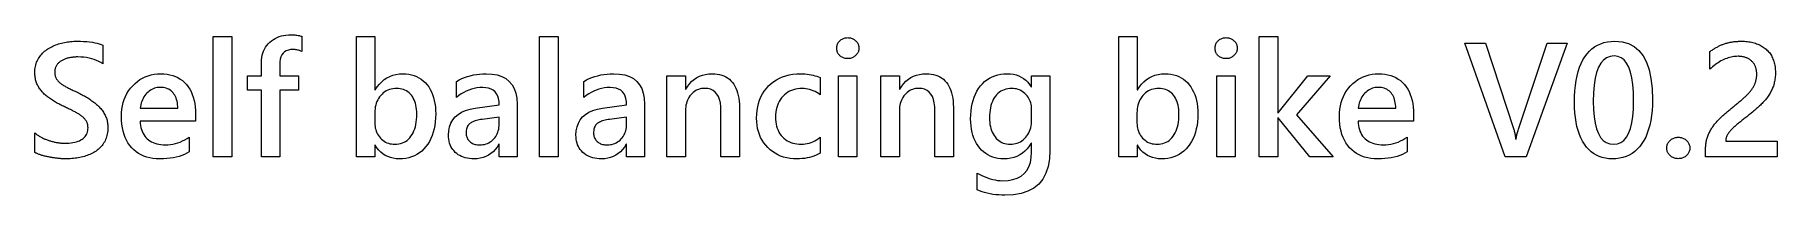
# Model space of a CAD drawing. Extents: x 100.3 to 153.8, y 123.4 to 128.4.
import ezdxf

# ---------------------------------------------------------------- set-up
doc = ezdxf.new("R2010")
doc.units = 0

msp = doc.modelspace()

# ---------------------------------------------------------------- linework, layer by layer
at = {"color": 7, "lineweight": 13}
for points in [[(100.27092, 124.745117), (100.27092, 125.343094), (100.287331, 125.328598), (100.304359, 125.314392), (100.321991, 125.300476), (100.34024, 125.286858), (100.359093, 125.273537), (100.378555, 125.260498), (100.398628, 125.247757), (100.419319, 125.235313), (100.440613, 125.22316), (100.462517, 125.211296), (100.484863, 125.19976), (100.507477, 125.188599), (100.530357, 125.177795), (100.553505, 125.167358), (100.576927, 125.157295), (100.600616, 125.147591), (100.624573, 125.13826), (100.648796, 125.129288), (100.673286, 125.120682), (100.698044, 125.112442), (100.722946, 125.104576), (100.747841, 125.097069), (100.772736, 125.089928), (100.79763, 125.08316), (100.822525, 125.076752), (100.84742, 125.070709), (100.872314, 125.065033), (100.897209, 125.059723), (100.922104, 125.054787), (100.946999, 125.050209), (100.971703, 125.046036), (100.99601, 125.042297), (101.019928, 125.039001), (101.043457, 125.036148), (101.066597, 125.03373), (101.089348, 125.031754), (101.111702, 125.03022), (101.133667, 125.029121), (101.155243, 125.028458), (101.17643, 125.028244), (101.247787, 125.029465), (101.315407, 125.033119), (101.379288, 125.039223), (101.439445, 125.047768), (101.495857, 125.058746), (101.548546, 125.072174), (101.597488, 125.088036), (101.642708, 125.106346), (101.684189, 125.12709), (101.721931, 125.150276), (101.75602, 125.175781), (101.786514, 125.203484), (101.813423, 125.233383), (101.836746, 125.26548), (101.856476, 125.299774), (101.87262, 125.336258), (101.885178, 125.374947), (101.89415, 125.415825), (101.899529, 125.458908), (101.901321, 125.504181), (101.900726, 125.528748), (101.898933, 125.552658), (101.895943, 125.575905), (101.891754, 125.598495), (101.886375, 125.620422), (101.879799, 125.641693), (101.872025, 125.662308), (101.863052, 125.682259), (101.85289, 125.701553), (101.84153, 125.720184), (101.829094, 125.738335), (101.815704, 125.756165), (101.801369, 125.773674), (101.786072, 125.790871), (101.769829, 125.807747), (101.75264, 125.82431), (101.734489, 125.840553), (101.715393, 125.856476), (101.695343, 125.872086), (101.674339, 125.887375), (101.652481, 125.902451), (101.629868, 125.917397), (101.606499, 125.93222), (101.582375, 125.94693), (101.557487, 125.96151), (101.531845, 125.975975), (101.505455, 125.990311), (101.478302, 126.004532), (101.450386, 126.018623), (101.421722, 126.0326), (101.392471, 126.04657), (101.362801, 126.060669), (101.332718, 126.074883), (101.302223, 126.089226), (101.271317, 126.103683), (101.239983, 126.118271), (101.208244, 126.132973), (101.176086, 126.147804), (101.143517, 126.16275), (101.110527, 126.177826), (101.075142, 126.196884), (101.040237, 126.215996), (101.005821, 126.235153), (100.971893, 126.254364), (100.938461, 126.273621), (100.90551, 126.292931), (100.873047, 126.312279), (100.841072, 126.331688), (100.809586, 126.351135), (100.778595, 126.370636), (100.748238, 126.390373), (100.718697, 126.410522), (100.689957, 126.431084), (100.662025, 126.452065), (100.634895, 126.473457), (100.608574, 126.495262), (100.583054, 126.517487), (100.558342, 126.540123), (100.534431, 126.563179), (100.51133, 126.586647), (100.48912, 126.610626), (100.467888, 126.635216), (100.447632, 126.660416), (100.428345, 126.686226), (100.410042, 126.712646), (100.392715, 126.739677), (100.376358, 126.767319), (100.360985, 126.79557), (100.346581, 126.824432), (100.33316, 126.853905), (100.320869, 126.884193), (100.309875, 126.915504), (100.300171, 126.947845), (100.291763, 126.981209), (100.284653, 127.015602), (100.278831, 127.051018), (100.2743, 127.087456), (100.271065, 127.124924), (100.269127, 127.163414), (100.268478, 127.202927), (100.269592, 127.251579), (100.272919, 127.298943), (100.278473, 127.345016), (100.286247, 127.389786), (100.296242, 127.433273), (100.308456, 127.475456), (100.322899, 127.51635), (100.339554, 127.555954), (100.358429, 127.594261), (100.379532, 127.631271), (100.402451, 127.667007), (100.426788, 127.701469), (100.452538, 127.734665), (100.479698, 127.766586), (100.508278, 127.797241), (100.538277, 127.82663), (100.569687, 127.854744), (100.602516, 127.881592), (100.636765, 127.907173), (100.672417, 127.93148), (100.70929, 127.954552), (100.747154, 127.976395), (100.786026, 127.997017), (100.82589, 128.016418), (100.86676, 128.034607), (100.90863, 128.051559), (100.951508, 128.067307), (100.995377, 128.081833), (101.040253, 128.095139), (101.086121, 128.107208), (101.132591, 128.118118), (101.17926, 128.127869), (101.22612, 128.136475), (101.273178, 128.143921), (101.320435, 128.150238), (101.367882, 128.155396), (101.41552, 128.159409), (101.463364, 128.162277), (101.511398, 128.164001), (101.559624, 128.164566), (101.666481, 128.16333), (101.76738, 128.159592), (101.86232, 128.153366), (101.951309, 128.144653), (102.034348, 128.133453), (102.11142, 128.119766), (102.182549, 128.103577), (102.247711, 128.0849), (102.306923, 128.063751), (102.360184, 128.0401), (102.360184, 127.466522), (102.29892, 127.507332), (102.234238, 127.543846), (102.166145, 127.576065), (102.094627, 127.603989), (102.019699, 127.627609), (101.941353, 127.646942), (101.859589, 127.66198), (101.774406, 127.672714), (101.685806, 127.679161), (101.593796, 127.681313), (101.567932, 127.681061), (101.542099, 127.680336), (101.516289, 127.679115), (101.490501, 127.677406), (101.464737, 127.675209), (101.439003, 127.672523), (101.413292, 127.66935), (101.387604, 127.665688), (101.361938, 127.661537), (101.336296, 127.656898), (101.310936, 127.651703), (101.286118, 127.645866), (101.261833, 127.639404), (101.238083, 127.632301), (101.214874, 127.624565), (101.1922, 127.616188), (101.170059, 127.607185), (101.14846, 127.597542), (101.127396, 127.587265), (101.106873, 127.576355), (101.08699, 127.564812), (101.067863, 127.552635), (101.0495, 127.539818), (101.031891, 127.526375), (101.015038, 127.512291), (100.99894, 127.497574), (100.983597, 127.482216), (100.969017, 127.466232), (100.955193, 127.449608), (100.942123, 127.432358), (100.930061, 127.414413), (100.919273, 127.395744), (100.90976, 127.376343), (100.901505, 127.356201), (100.894524, 127.335335), (100.888817, 127.313736), (100.884369, 127.291405), (100.881203, 127.268341), (100.879295, 127.244545), (100.878662, 127.220009), (100.87915, 127.196899), (100.880615, 127.174423), (100.883057, 127.152573), (100.886475, 127.131363), (100.890862, 127.110786), (100.896233, 127.090851), (100.90258, 127.071541), (100.909904, 127.052872), (100.918198, 127.034836), (100.927475, 127.017433), (100.937691, 127.000496), (100.948807, 126.983849), (100.960831, 126.967491), (100.973755, 126.951431), (100.987579, 126.935669), (101.002312, 126.920197), (101.017944, 126.905014), (101.034477, 126.890121), (101.051918, 126.875526), (101.070259, 126.861229), (101.08947, 126.847107), (101.109505, 126.833061), (101.130371, 126.819084), (101.152069, 126.805183), (101.174599, 126.791359), (101.19796, 126.777603), (101.222145, 126.763924), (101.247162, 126.75032), (101.27301, 126.736786), (101.299683, 126.723328), (101.327202, 126.709793), (101.355576, 126.696037), (101.384804, 126.68206), (101.414886, 126.66787), (101.445824, 126.653458), (101.477615, 126.638824), (101.510262, 126.623978), (101.543762, 126.608902), (101.57811, 126.593613), (101.613319, 126.578102), (101.649719, 126.558968), (101.685715, 126.539635), (101.721283, 126.520111), (101.756447, 126.500389), (101.791183, 126.480469), (101.825516, 126.460358), (101.859428, 126.440056), (101.892929, 126.419548), (101.92601, 126.398857), (101.958679, 126.37796), (101.990753, 126.35675), (102.022041, 126.335106), (102.052551, 126.313011), (102.082283, 126.290489), (102.111229, 126.267517), (102.139397, 126.24411), (102.166779, 126.220268), (102.193382, 126.195984), (102.219208, 126.171257), (102.244247, 126.146095), (102.268387, 126.12043), (102.291496, 126.0942), (102.313591, 126.067413), (102.334648, 126.04007), (102.354691, 126.012161), (102.373703, 125.983688), (102.391693, 125.954651), (102.408653, 125.925064), (102.424591, 125.894905), (102.439507, 125.864189), (102.453186, 125.832764), (102.465424, 125.800484), (102.476227, 125.767357), (102.485588, 125.733368), (102.493507, 125.698524), (102.499985, 125.662827), (102.505028, 125.626282), (102.508629, 125.588875), (102.510788, 125.550613), (102.511505, 125.511505), (102.510429, 125.459129), (102.50721, 125.408409), (102.501839, 125.359352), (102.494324, 125.311951), (102.484657, 125.266212), (102.472847, 125.22213), (102.458885, 125.17971), (102.442772, 125.138954), (102.424522, 125.099854), (102.404114, 125.062408), (102.381889, 125.026482), (102.358177, 124.99192), (102.332977, 124.958725), (102.30629, 124.926903), (102.278114, 124.896439), (102.248444, 124.867348), (102.217285, 124.839622), (102.184647, 124.813263), (102.150513, 124.788269), (102.114891, 124.764641), (102.077972, 124.742332), (102.039955, 124.721298), (102.000847, 124.701523), (101.960632, 124.683022), (101.919327, 124.665794), (101.876915, 124.649834), (101.833412, 124.635139), (101.788811, 124.621712), (101.743103, 124.609558), (101.696304, 124.598671), (101.648682, 124.588936), (101.600533, 124.580223), (101.551834, 124.572533), (101.502609, 124.565872), (101.452843, 124.560234), (101.402542, 124.555618), (101.3517, 124.552032), (101.300323, 124.549469), (101.248405, 124.547928), (101.195953, 124.547417), (101.177979, 124.547554), (101.159195, 124.547958), (101.13961, 124.548622), (101.119217, 124.549568), (101.098022, 124.550774), (101.076019, 124.552254), (101.053207, 124.553993), (101.029594, 124.556007), (101.005173, 124.558289), (100.97995, 124.560844), (100.954262, 124.563652), (100.928452, 124.566696), (100.902519, 124.569992), (100.876465, 124.573532), (100.850288, 124.577316), (100.82399, 124.581345), (100.797569, 124.585617), (100.771027, 124.590134), (100.744362, 124.594887), (100.717575, 124.599892), (100.690872, 124.605125), (100.664459, 124.61058), (100.638344, 124.616257), (100.612526, 124.622154), (100.586998, 124.628265), (100.56176, 124.634598), (100.536812, 124.641151), (100.512161, 124.647926), (100.487801, 124.654922), (100.463737, 124.662132), (100.440285, 124.669548), (100.417755, 124.67717), (100.396156, 124.684975), (100.375481, 124.692986), (100.355736, 124.701187), (100.336914, 124.709579), (100.319031, 124.71817), (100.302063, 124.726959), (100.286026, 124.735939)], [(106.314156, 124.605995), (105.745468, 124.605995), (105.745468, 128.306137), (106.314156, 128.306137)], [(108.464432, 127.844841), (108.441177, 127.857361), (108.417282, 127.868561), (108.392754, 127.878448), (108.367584, 127.887016), (108.341789, 127.894264), (108.315353, 127.900192), (108.288284, 127.904808), (108.26059, 127.908104), (108.232246, 127.91008), (108.203278, 127.910736), (108.124908, 127.906075), (108.054787, 127.89209), (107.992912, 127.868782), (107.939285, 127.836151), (107.893913, 127.794189), (107.856789, 127.742912), (107.827919, 127.682312), (107.807297, 127.612381), (107.794922, 127.533134), (107.790794, 127.444557), (107.790794, 127.105301), (108.371689, 127.105301), (108.371689, 126.661087), (107.793236, 126.661087), (107.793236, 124.605995), (107.22699, 124.605995), (107.22699, 126.661087), (106.799858, 126.661087), (106.799858, 127.105301), (107.22699, 127.105301), (107.22699, 127.51046), (107.229576, 127.587868), (107.237335, 127.661926), (107.250275, 127.732651), (107.268379, 127.800026), (107.291664, 127.864059), (107.320122, 127.924744), (107.35376, 127.982094), (107.392563, 128.036087), (107.436546, 128.086746), (107.485703, 128.134064), (107.538742, 128.177429), (107.594368, 128.216217), (107.65258, 128.250443), (107.713379, 128.280121), (107.776764, 128.305222), (107.842735, 128.32576), (107.911293, 128.341736), (107.982437, 128.353149), (108.056175, 128.359985), (108.1325, 128.362274), (108.173599, 128.361801), (108.212944, 128.360413), (108.250534, 128.358093), (108.286362, 128.354858), (108.320435, 128.350677), (108.352745, 128.345581), (108.383308, 128.339554), (108.412109, 128.332596), (108.439148, 128.324707), (108.464432, 128.315903)], [(110.724548, 124.967224), (110.714783, 124.967224), (110.714783, 124.605995), (110.148537, 124.605995), (110.148537, 128.306137), (110.714783, 128.306137), (110.714783, 126.66597), (110.724548, 126.66597), (110.785324, 126.760567), (110.851463, 126.845215), (110.922974, 126.919899), (110.999863, 126.984627), (111.082115, 127.039398), (111.169739, 127.084213), (111.262726, 127.119064), (111.361084, 127.143959), (111.464821, 127.158897), (111.573921, 127.163872), (111.666557, 127.160522), (111.755066, 127.150452), (111.839455, 127.133675), (111.919724, 127.110176), (111.995857, 127.079979), (112.067871, 127.04306), (112.135757, 126.999428), (112.199524, 126.949089), (112.259163, 126.892036), (112.314682, 126.828278), (112.365456, 126.758873), (112.410889, 126.684906), (112.450981, 126.606377), (112.485725, 126.523285), (112.515121, 126.435623), (112.539177, 126.343399), (112.557884, 126.246613), (112.571251, 126.145264), (112.579269, 126.039345), (112.58194, 125.928871), (112.578934, 125.805916), (112.569931, 125.687965), (112.554916, 125.575027), (112.533905, 125.467087), (112.506889, 125.364143), (112.473862, 125.266212), (112.434837, 125.173279), (112.389801, 125.08535), (112.338768, 125.002434), (112.281731, 124.924507), (112.21949, 124.852859), (112.152863, 124.788757), (112.081833, 124.732193), (112.006416, 124.683174), (111.926605, 124.641693), (111.8424, 124.60775), (111.753799, 124.581352), (111.660812, 124.5625), (111.563423, 124.551186), (111.461647, 124.547417), (111.366409, 124.551613), (111.275955, 124.564209), (111.190285, 124.585197), (111.109398, 124.614586), (111.033295, 124.652367), (110.961983, 124.698547), (110.895447, 124.75312), (110.833694, 124.816093), (110.776726, 124.887459)], [(116.338211, 124.605995), (115.769524, 124.605995), (115.769524, 128.306137), (116.338211, 128.306137)], [(125.237099, 127.630051), (125.209679, 127.630959), (125.18306, 127.633667), (125.157249, 127.638184), (125.132248, 127.644501), (125.108047, 127.652634), (125.084656, 127.662567), (125.062065, 127.674301), (125.040283, 127.687851), (125.019302, 127.703201), (124.99913, 127.72036), (124.980347, 127.738907), (124.963547, 127.758438), (124.948715, 127.778938), (124.935867, 127.800415), (124.924988, 127.822868), (124.916092, 127.846306), (124.909172, 127.870712), (124.904236, 127.896095), (124.901268, 127.922455), (124.900276, 127.949791), (124.901268, 127.97715), (124.904236, 128.003586), (124.909172, 128.029083), (124.916092, 128.053665), (124.924988, 128.077316), (124.935867, 128.100037), (124.948715, 128.121841), (124.963547, 128.1427), (124.980347, 128.162643), (124.99913, 128.181656), (125.019302, 128.19928), (125.040283, 128.215042), (125.062065, 128.228958), (125.084656, 128.241013), (125.108047, 128.251221), (125.132248, 128.259567), (125.157249, 128.266052), (125.18306, 128.270691), (125.209679, 128.273483), (125.237099, 128.274399), (125.265457, 128.273483), (125.292938, 128.270691), (125.31955, 128.266052), (125.345276, 128.259567), (125.370117, 128.251221), (125.394089, 128.241013), (125.417175, 128.228958), (125.439384, 128.215042), (125.460716, 128.19928), (125.481171, 128.181656), (125.500183, 128.162643), (125.517197, 128.1427), (125.532211, 128.121841), (125.545212, 128.100037), (125.556221, 128.077316), (125.565231, 128.053665), (125.572235, 128.029083), (125.57724, 128.003586), (125.580238, 127.97715), (125.581238, 127.949791), (125.580238, 127.923805), (125.57724, 127.898582), (125.572235, 127.874115), (125.565231, 127.850403), (125.556221, 127.827446), (125.545212, 127.805252), (125.532211, 127.783806), (125.517197, 127.763123), (125.500183, 127.743195), (125.481171, 127.724022), (125.460716, 127.706169), (125.439384, 127.690193), (125.417175, 127.676102), (125.394089, 127.663879), (125.370117, 127.653549), (125.345276, 127.645088), (125.31955, 127.638512), (125.292938, 127.633812), (125.265457, 127.630997)], [(134.135986, 124.967224), (134.126221, 124.967224), (134.126221, 124.605995), (133.559967, 124.605995), (133.559967, 128.306137), (134.126221, 128.306137), (134.126221, 126.66597), (134.135986, 126.66597), (134.196762, 126.760567), (134.262909, 126.845215), (134.334412, 126.919899), (134.411301, 126.984627), (134.493546, 127.039398), (134.581177, 127.084213), (134.674164, 127.119064), (134.772522, 127.143959), (134.876251, 127.158897), (134.985352, 127.163872), (135.077988, 127.160522), (135.166504, 127.150452), (135.250885, 127.133675), (135.331161, 127.110176), (135.407288, 127.079979), (135.479309, 127.04306), (135.547195, 126.999428), (135.610962, 126.949089), (135.670593, 126.892036), (135.72612, 126.828278), (135.776886, 126.758873), (135.822327, 126.684906), (135.862411, 126.606377), (135.897156, 126.523285), (135.926559, 126.435623), (135.950623, 126.343399), (135.96933, 126.246613), (135.982681, 126.145264), (135.990707, 126.039345), (135.993378, 125.928871), (135.990372, 125.805916), (135.981369, 125.687965), (135.966354, 125.575027), (135.945343, 125.467087), (135.91832, 125.364143), (135.8853, 125.266212), (135.846283, 125.173279), (135.801239, 125.08535), (135.750214, 125.002434), (135.693161, 124.924507), (135.63092, 124.852859), (135.564301, 124.788757), (135.493271, 124.732193), (135.417847, 124.683174), (135.338043, 124.641693), (135.25383, 124.60775), (135.165237, 124.581352), (135.072235, 124.5625), (134.974854, 124.551186), (134.873077, 124.547417), (134.777847, 124.551613), (134.687393, 124.564209), (134.601715, 124.585197), (134.520844, 124.614586), (134.444733, 124.652367), (134.373413, 124.698547), (134.306885, 124.75312), (134.245132, 124.816093), (134.188171, 124.887459)], [(136.857391, 127.630051), (136.829971, 127.630959), (136.80336, 127.633667), (136.777542, 127.638184), (136.752533, 127.644501), (136.728333, 127.652634), (136.704941, 127.662567), (136.682358, 127.674301), (136.660568, 127.687851), (136.639587, 127.703201), (136.619415, 127.72036), (136.600647, 127.738907), (136.583832, 127.758438), (136.569, 127.778938), (136.556152, 127.800415), (136.545288, 127.822868), (136.536392, 127.846306), (136.529465, 127.870712), (136.524521, 127.896095), (136.521561, 127.922455), (136.520569, 127.949791), (136.521561, 127.97715), (136.524521, 128.003586), (136.529465, 128.029083), (136.536392, 128.053665), (136.545288, 128.077316), (136.556152, 128.100037), (136.569, 128.121841), (136.583832, 128.1427), (136.600647, 128.162643), (136.619415, 128.181656), (136.639587, 128.19928), (136.660568, 128.215042), (136.682358, 128.228958), (136.704941, 128.241013), (136.728333, 128.251221), (136.752533, 128.259567), (136.777542, 128.266052), (136.80336, 128.270691), (136.829971, 128.273483), (136.857391, 128.274399), (136.885757, 128.273483), (136.913239, 128.270691), (136.939835, 128.266052), (136.965561, 128.259567), (136.990417, 128.251221), (137.014374, 128.241013), (137.037476, 128.228958), (137.059677, 128.215042), (137.081009, 128.19928), (137.101471, 128.181656), (137.120483, 128.162643), (137.137482, 128.1427), (137.152496, 128.121841), (137.165512, 128.100037), (137.176514, 128.077316), (137.185516, 128.053665), (137.192535, 128.029083), (137.19754, 128.003586), (137.200531, 127.97715), (137.201538, 127.949791), (137.200531, 127.923805), (137.19754, 127.898582), (137.192535, 127.874115), (137.185516, 127.850403), (137.176514, 127.827446), (137.165512, 127.805252), (137.152496, 127.783806), (137.137482, 127.763123), (137.120483, 127.743195), (137.101471, 127.724022), (137.081009, 127.706169), (137.059677, 127.690193), (137.037476, 127.676102), (137.014374, 127.663879), (136.990417, 127.653549), (136.965561, 127.645088), (136.939835, 127.638512), (136.913239, 127.633812), (136.885757, 127.630997)], [(140.14505, 124.605995), (139.427475, 124.605995), (138.45607, 125.806831), (138.446304, 125.806831), (138.446304, 124.605995), (137.877609, 124.605995), (137.877609, 128.306137), (138.446304, 128.306137), (138.446304, 125.960594), (138.45607, 125.960594), (139.373779, 127.105301), (140.054749, 127.105301), (139.022308, 125.899582)], [(147.33786, 128.105988), (146.080887, 124.605995), (145.431656, 124.605995), (144.196655, 128.105988), (144.831238, 128.105988), (145.695251, 125.450485), (145.703369, 125.42469), (145.711075, 125.398056), (145.718399, 125.370598), (145.725327, 125.342316), (145.731873, 125.313194), (145.738022, 125.283249), (145.743774, 125.252472), (145.749146, 125.220863), (145.75412, 125.188423), (145.758713, 125.155159), (145.768478, 125.155159), (145.772263, 125.183205), (145.776779, 125.211685), (145.782028, 125.240608), (145.78801, 125.269974), (145.794708, 125.299774), (145.802155, 125.330009), (145.810333, 125.360695), (145.819244, 125.391808), (145.828888, 125.42337), (145.839264, 125.455368), (146.722809, 128.105988)], [(148.719315, 124.547417), (148.612381, 124.551888), (148.510239, 124.565285), (148.412918, 124.587616), (148.320404, 124.618881), (148.232697, 124.659081), (148.149796, 124.708214), (148.071701, 124.766281), (147.998428, 124.833275), (147.929947, 124.90921), (147.866287, 124.994072), (147.808075, 125.087379), (147.756012, 125.188644), (147.710052, 125.297867), (147.670242, 125.415047), (147.636551, 125.540184), (147.608978, 125.673279), (147.58754, 125.814323), (147.57222, 125.963333), (147.563034, 126.120293), (147.559967, 126.285217), (147.563171, 126.466194), (147.572754, 126.638145), (147.588745, 126.801064), (147.61113, 126.954948), (147.639908, 127.099808), (147.675079, 127.235634), (147.716644, 127.362427), (147.764603, 127.480194), (147.818954, 127.588928), (147.8797, 127.688629), (147.946487, 127.77906), (148.018921, 127.85997), (148.097031, 127.931358), (148.180786, 127.993233), (148.270218, 128.045593), (148.365311, 128.088425), (148.466064, 128.121735), (148.572479, 128.145538), (148.684555, 128.159821), (148.802307, 128.164566), (149.021652, 128.146637), (149.217911, 128.092819), (149.391083, 128.003113), (149.541168, 127.877541), (149.668152, 127.716087), (149.772049, 127.518753), (149.852859, 127.285545), (149.910583, 127.016457), (149.945221, 126.711487), (149.956757, 126.370636), (149.953506, 126.197166), (149.943726, 126.032112), (149.927429, 125.875481), (149.904633, 125.727264), (149.875305, 125.587471), (149.839462, 125.4561), (149.797104, 125.333145), (149.74823, 125.21862), (149.692841, 125.112503), (149.63092, 125.014816), (149.563156, 124.92601), (149.490204, 124.84655), (149.412033, 124.776443), (149.328674, 124.715683), (149.240112, 124.664268), (149.146347, 124.6222), (149.047379, 124.589485), (148.943237, 124.566116), (148.833878, 124.552094)], [(153.786255, 124.605995), (151.5896, 124.605995), (151.5896, 124.876915), (151.590073, 124.909904), (151.591461, 124.942474), (151.593781, 124.974632), (151.597031, 125.006371), (151.601196, 125.037697), (151.606308, 125.068611), (151.612335, 125.099106), (151.619293, 125.129189), (151.627167, 125.158859), (151.635986, 125.18811), (151.645569, 125.21698), (151.655792, 125.245514), (151.666656, 125.273705), (151.678162, 125.301552), (151.690292, 125.329063), (151.703064, 125.356224), (151.716461, 125.383049), (151.730484, 125.409531), (151.745163, 125.435669), (151.760468, 125.461472), (151.776352, 125.486954), (151.79277, 125.512138), (151.809738, 125.537033), (151.82724, 125.561638), (151.845276, 125.585945), (151.863846, 125.609962), (151.882965, 125.63369), (151.902603, 125.65712), (151.922791, 125.68026), (151.943512, 125.703102), (151.964661, 125.725723), (151.986084, 125.748207), (152.007797, 125.770538), (152.029816, 125.792725), (152.052124, 125.814766), (152.074722, 125.836655), (152.097626, 125.858406), (152.120819, 125.880005), (152.144287, 125.901459), (152.16806, 125.922768), (152.192032, 125.943924), (152.216095, 125.964943), (152.240265, 125.985809), (152.264526, 126.006531), (152.288879, 126.027107), (152.313324, 126.047539), (152.337891, 126.067818), (152.362534, 126.087952), (152.387283, 126.107941), (152.41214, 126.127785), (152.436981, 126.147568), (152.461731, 126.167374), (152.486389, 126.18721), (152.510941, 126.207062), (152.535385, 126.226944), (152.559753, 126.246849), (152.584015, 126.266777), (152.60817, 126.286728), (152.632233, 126.306702), (152.656204, 126.326706), (152.678467, 126.345711), (152.700333, 126.364639), (152.721817, 126.383492), (152.742905, 126.402275), (152.763596, 126.420982), (152.783905, 126.439613), (152.803818, 126.458176), (152.823349, 126.476662), (152.842484, 126.495079), (152.861221, 126.51342), (152.879517, 126.531792), (152.897247, 126.550278), (152.914459, 126.568886), (152.931122, 126.587624), (152.947266, 126.606476), (152.96286, 126.62545), (152.977921, 126.644547), (152.992432, 126.663773), (153.006424, 126.683113), (153.019867, 126.702576), (153.032761, 126.722214), (153.045059, 126.742065), (153.056778, 126.762146), (153.067902, 126.78244), (153.078461, 126.802956), (153.088409, 126.823685), (153.097778, 126.844643), (153.106567, 126.865814), (153.114777, 126.887207), (153.122375, 126.908821), (153.129333, 126.930725), (153.135559, 126.952995), (153.141052, 126.975632), (153.145813, 126.998642), (153.149841, 127.022011), (153.153137, 127.045746), (153.155701, 127.069847), (153.157532, 127.094315), (153.15863, 127.119148), (153.158997, 127.144348), (153.158569, 127.171822), (153.157288, 127.198586), (153.155151, 127.22464), (153.152161, 127.249985), (153.148315, 127.27462), (153.143616, 127.298553), (153.138062, 127.321777), (153.131653, 127.344292), (153.12439, 127.366104), (153.116287, 127.387199), (153.107391, 127.407608), (153.097824, 127.42733), (153.087585, 127.446365), (153.076645, 127.464722), (153.065033, 127.482391), (153.052734, 127.499374), (153.039734, 127.515678), (153.026062, 127.531303), (153.011719, 127.546242), (152.996689, 127.560493), (152.981033, 127.574066), (152.964813, 127.586952), (152.948029, 127.599152), (152.930695, 127.610672), (152.912781, 127.621513), (152.894318, 127.631668), (152.875305, 127.641136), (152.855713, 127.649918), (152.835556, 127.658028), (152.81485, 127.665443), (152.793671, 127.672165), (152.772095, 127.678185), (152.750122, 127.683495), (152.727768, 127.688095), (152.705017, 127.691986), (152.681885, 127.695175), (152.658356, 127.697647), (152.63443, 127.699417), (152.610123, 127.700478), (152.585419, 127.700836), (152.542389, 127.699837), (152.499222, 127.696831), (152.455902, 127.691826), (152.41243, 127.684822), (152.368805, 127.675819), (152.325043, 127.66481), (152.281143, 127.651802), (152.237091, 127.636787), (152.192886, 127.619781), (152.148529, 127.600761), (152.104279, 127.57975), (152.060379, 127.556732), (152.016815, 127.531715), (151.973587, 127.5047), (151.930695, 127.475677), (151.888153, 127.444656), (151.845947, 127.411636), (151.804108, 127.37661), (151.762573, 127.339584), (151.721405, 127.300552), (151.721405, 127.844841), (151.74292, 127.860741), (151.764465, 127.876228), (151.786072, 127.891296), (151.807709, 127.905952), (151.829407, 127.920197), (151.851166, 127.934021), (151.872955, 127.947433), (151.894791, 127.960434), (151.916687, 127.973015), (151.938629, 127.985176), (151.960663, 127.996941), (151.982849, 128.008316), (152.005188, 128.019302), (152.027679, 128.029892), (152.050293, 128.0401), (152.073059, 128.049911), (152.095993, 128.059326), (152.119049, 128.068359), (152.142258, 128.076996), (152.165619, 128.085251), (152.189178, 128.093094), (152.212967, 128.100525), (152.237015, 128.107544), (152.261292, 128.114151), (152.285828, 128.120331), (152.310608, 128.126114), (152.335617, 128.13147), (152.36087, 128.136414), (152.386383, 128.14093), (152.41214, 128.14505), (152.438171, 128.148758), (152.464569, 128.152069), (152.491287, 128.154999), (152.518356, 128.157547), (152.545761, 128.159698), (152.573517, 128.161453), (152.601608, 128.162811), (152.630035, 128.163788), (152.658813, 128.164383), (152.687927, 128.164566), (152.734848, 128.163956), (152.780884, 128.162079), (152.826035, 128.158966), (152.8703, 128.154617), (152.913696, 128.149017), (152.956223, 128.142166), (152.997864, 128.134079), (153.03862, 128.124741), (153.078491, 128.114166), (153.117508, 128.102341), (153.155502, 128.089294), (153.192383, 128.075089), (153.228149, 128.059723), (153.262772, 128.043167), (153.296295, 128.025452), (153.328674, 128.006561), (153.35994, 127.986496), (153.390076, 127.965263), (153.419098, 127.942856), (153.447006, 127.919281), (153.473724, 127.894516), (153.499191, 127.868561), (153.523407, 127.841408), (153.546387, 127.813057), (153.568115, 127.783516), (153.588608, 127.752769), (153.607849, 127.72084), (153.625854, 127.687706), (153.642609, 127.653374), (153.658127, 127.617851), (153.672272, 127.581192), (153.684921, 127.543457), (153.696091, 127.504646), (153.705765, 127.464767), (153.713959, 127.423813), (153.720657, 127.381783), (153.725861, 127.338676), (153.729584, 127.294502), (153.731827, 127.249252), (153.732574, 127.202927), (153.73204, 127.160889), (153.730469, 127.119698), (153.727844, 127.079369), (153.724167, 127.039886), (153.719452, 127.001259), (153.713669, 126.963493), (153.706848, 126.926575), (153.698975, 126.890511), (153.690063, 126.855309), (153.680084, 126.820953), (153.669159, 126.787262), (153.657349, 126.754028), (153.644653, 126.72126), (153.631073, 126.688957), (153.616638, 126.65712), (153.601303, 126.625748), (153.585098, 126.594833), (153.568008, 126.564384), (153.550049, 126.534401), (153.531204, 126.504883), (153.51152, 126.475739), (153.491028, 126.446884), (153.469727, 126.418335), (153.447632, 126.390068), (153.424728, 126.362099), (153.401016, 126.334419), (153.376495, 126.307037), (153.351181, 126.279945), (153.325043, 126.253143), (153.298111, 126.226639), (153.270462, 126.200203), (153.242172, 126.173622), (153.213257, 126.146896), (153.183685, 126.120026), (153.153503, 126.09301), (153.122681, 126.065842), (153.091217, 126.038528), (153.059113, 126.01107), (153.026398, 125.983467), (152.993027, 125.955719), (152.964722, 125.932831), (152.936447, 125.910072), (152.908203, 125.887436), (152.879974, 125.864922), (152.851776, 125.842529), (152.823593, 125.820259), (152.795441, 125.798103), (152.767303, 125.776077), (152.739197, 125.754173), (152.711121, 125.732391), (152.683334, 125.710716), (152.656113, 125.68914), (152.62944, 125.667664), (152.603333, 125.646278), (152.577789, 125.625), (152.552826, 125.603813), (152.528397, 125.582726), (152.504547, 125.561737), (152.481232, 125.54084), (152.458511, 125.52005), (152.436478, 125.499298), (152.415314, 125.478554), (152.394989, 125.457809), (152.375519, 125.437065), (152.356903, 125.416313), (152.339157, 125.395569), (152.32225, 125.374825), (152.306213, 125.35408), (152.291016, 125.333328), (152.276672, 125.312584), (152.263458, 125.291824), (152.251633, 125.271042), (152.241196, 125.250237), (152.232147, 125.229408), (152.224503, 125.208549), (152.218246, 125.187668), (152.213379, 125.166763), (152.2099, 125.145836), (152.207809, 125.124878), (152.207108, 125.103905), (152.207108, 125.091698), (153.786255, 125.091698)], [(148.775452, 127.713036), (148.654419, 127.699005), (148.546112, 127.656898), (148.450562, 127.586731), (148.367752, 127.488495), (148.297684, 127.362183), (148.240356, 127.207809), (148.195755, 127.025368), (148.16391, 126.81485), (148.144791, 126.576271), (148.138428, 126.309624), (148.144669, 126.060127), (148.163422, 125.836899), (148.194656, 125.639938), (148.238403, 125.469231), (148.294632, 125.324791), (148.363358, 125.206612), (148.44458, 125.114693), (148.538315, 125.049034), (148.644531, 125.009644), (148.763245, 124.996513), (148.880112, 125.009865), (148.98468, 125.049911), (149.076935, 125.116669), (149.156891, 125.210121), (149.224548, 125.330284), (149.279907, 125.477142), (149.322952, 125.650696), (149.353714, 125.85096), (149.372162, 126.077927), (149.378311, 126.331589), (149.372284, 126.594063), (149.354187, 126.828911), (149.324051, 127.036125), (149.28186, 127.215714), (149.2276, 127.367676), (149.161285, 127.492004), (149.082916, 127.588707), (148.992477, 127.657784), (148.889999, 127.699226)], [(105.20607, 125.701881), (103.502441, 125.701881), (103.506332, 125.634148), (103.514107, 125.569595), (103.525764, 125.508209), (103.541298, 125.449997), (103.560715, 125.394958), (103.584007, 125.343094), (103.611191, 125.294403), (103.642242, 125.248878), (103.677185, 125.206535), (103.716003, 125.167358), (103.758293, 125.131653), (103.803627, 125.099709), (103.852013, 125.071518), (103.90345, 125.047081), (103.957939, 125.026413), (104.01548, 125.009499), (104.076073, 124.996338), (104.139717, 124.986946), (104.206406, 124.981308), (104.276154, 124.979424), (104.355545, 124.981819), (104.433624, 124.988991), (104.510384, 125.000954), (104.585831, 125.0177), (104.659958, 125.039223), (104.732758, 125.065536), (104.804253, 125.096626), (104.87442, 125.132507), (104.943275, 125.173172), (105.010811, 125.21862), (105.010811, 124.762199), (104.940269, 124.72139), (104.865341, 124.684883), (104.786018, 124.652664), (104.702301, 124.624741), (104.614189, 124.601112), (104.52169, 124.581779), (104.424789, 124.56675), (104.323502, 124.556007), (104.217819, 124.549568), (104.107742, 124.547417), (103.999802, 124.550819), (103.896622, 124.561035), (103.798195, 124.578064), (103.704536, 124.601898), (103.615631, 124.632538), (103.531487, 124.669991), (103.452103, 124.714256), (103.377472, 124.765327), (103.30761, 124.823204), (103.2425, 124.887901), (103.182915, 124.958763), (103.129593, 125.035172), (103.08255, 125.117119), (103.041779, 125.204605), (103.007278, 125.297638), (102.97905, 125.396202), (102.9571, 125.500313), (102.941414, 125.609962), (102.932007, 125.725151), (102.928871, 125.845886), (102.932327, 125.960388), (102.942688, 126.07058), (102.959953, 126.176445), (102.984131, 126.277992), (103.015213, 126.375214), (103.0532, 126.468124), (103.098099, 126.556709), (103.149902, 126.640976), (103.208611, 126.720917), (103.274231, 126.796547), (103.344978, 126.866341), (103.419067, 126.928787), (103.496498, 126.983887), (103.577271, 127.031639), (103.661392, 127.072044), (103.748856, 127.105103), (103.839661, 127.130814), (103.933815, 127.149185), (104.031311, 127.160202), (104.132149, 127.163872), (104.232338, 127.160583), (104.327896, 127.150696), (104.418808, 127.134224), (104.505089, 127.111153), (104.586731, 127.081497), (104.663734, 127.045258), (104.736107, 127.002419), (104.803833, 126.952995), (104.866928, 126.89698), (104.925385, 126.834381), (104.978714, 126.765915), (105.026428, 126.692329), (105.068535, 126.613617), (105.105019, 126.529778), (105.135895, 126.440811), (105.161156, 126.346718), (105.180801, 126.247505), (105.194839, 126.143166), (105.203262, 126.033699), (105.20607, 125.919106)], [(115.078796, 124.605995), (114.52964, 124.605995), (114.52964, 124.996513), (114.519875, 124.996513), (114.465714, 124.911186), (114.406723, 124.834839), (114.342896, 124.767471), (114.274239, 124.709091), (114.200752, 124.659691), (114.122429, 124.61927), (114.039268, 124.587837), (113.951286, 124.565384), (113.858459, 124.55191), (113.760811, 124.547417), (113.688698, 124.549416), (113.619781, 124.55542), (113.55407, 124.56543), (113.491547, 124.579437), (113.432228, 124.59745), (113.376099, 124.619469), (113.323174, 124.645485), (113.273445, 124.675507), (113.226913, 124.709534), (113.183578, 124.747559), (113.143929, 124.788879), (113.108452, 124.832787), (113.077148, 124.87928), (113.050018, 124.928368), (113.027069, 124.980034), (113.008286, 125.034294), (112.993675, 125.091141), (112.983246, 125.150566), (112.976982, 125.212585), (112.974899, 125.277191), (112.983047, 125.412849), (113.0075, 125.53669), (113.048264, 125.64872), (113.105331, 125.74894), (113.178696, 125.837341), (113.268372, 125.913933), (113.374344, 125.978706), (113.496628, 126.03167), (113.635208, 126.072823), (113.7901, 126.102158), (114.532074, 126.207108), (114.527, 126.30867), (114.511772, 126.399536), (114.486389, 126.479713), (114.450851, 126.549202), (114.405159, 126.608002), (114.349319, 126.656105), (114.283318, 126.69352), (114.207169, 126.720245), (114.120865, 126.736282), (114.024406, 126.741631), (113.935959, 126.738556), (113.849258, 126.729332), (113.76432, 126.713951), (113.681145, 126.692429), (113.599724, 126.664749), (113.520058, 126.63092), (113.442146, 126.590942), (113.365997, 126.544807), (113.291603, 126.492531), (113.218964, 126.434097), (113.218964, 126.929565), (113.299271, 126.974083), (113.382004, 127.013916), (113.467194, 127.049065), (113.55481, 127.079521), (113.644875, 127.105301), (113.737381, 127.126389), (113.832321, 127.142784), (113.92971, 127.154503), (114.029533, 127.16153), (114.131798, 127.163872), (114.311729, 127.154549), (114.472717, 127.126579), (114.614769, 127.079964), (114.737885, 127.014702), (114.842049, 126.930786), (114.927277, 126.828224), (114.993568, 126.707024), (115.040924, 126.567169), (115.069328, 126.408669), (115.078796, 126.231522)], [(118.993721, 124.605995), (118.444565, 124.605995), (118.444565, 124.996513), (118.434799, 124.996513), (118.380638, 124.911186), (118.321648, 124.834839), (118.25782, 124.767471), (118.189163, 124.709091), (118.115677, 124.659691), (118.037354, 124.61927), (117.954193, 124.587837), (117.866211, 124.565384), (117.773384, 124.55191), (117.675735, 124.547417), (117.603622, 124.549416), (117.534706, 124.55542), (117.468994, 124.56543), (117.406471, 124.579437), (117.347153, 124.59745), (117.291023, 124.619469), (117.238098, 124.645485), (117.18837, 124.675507), (117.141838, 124.709534), (117.098503, 124.747559), (117.058853, 124.788879), (117.023376, 124.832787), (116.992073, 124.87928), (116.964943, 124.928368), (116.941986, 124.980034), (116.92321, 125.034294), (116.9086, 125.091141), (116.898163, 125.150566), (116.891907, 125.212585), (116.889816, 125.277191), (116.897972, 125.412849), (116.922424, 125.53669), (116.963188, 125.64872), (117.020248, 125.74894), (117.09362, 125.837341), (117.183289, 125.913933), (117.289268, 125.978706), (117.411545, 126.03167), (117.550133, 126.072823), (117.705017, 126.102158), (118.446999, 126.207108), (118.441925, 126.30867), (118.426697, 126.399536), (118.401314, 126.479713), (118.365776, 126.549202), (118.320084, 126.608002), (118.264236, 126.656105), (118.198242, 126.69352), (118.122093, 126.720245), (118.035789, 126.736282), (117.939331, 126.741631), (117.850876, 126.738556), (117.764183, 126.729332), (117.679245, 126.713951), (117.596069, 126.692429), (117.514648, 126.664749), (117.434982, 126.63092), (117.357071, 126.590942), (117.280922, 126.544807), (117.206528, 126.492531), (117.133888, 126.434097), (117.133888, 126.929565), (117.214188, 126.974083), (117.296928, 127.013916), (117.382111, 127.049065), (117.469734, 127.079521), (117.559799, 127.105301), (117.652298, 127.126389), (117.747246, 127.142784), (117.844635, 127.154503), (117.944458, 127.16153), (118.046722, 127.163872), (118.226654, 127.154549), (118.387642, 127.126579), (118.529694, 127.079964), (118.652802, 127.014702), (118.756973, 126.930786), (118.842201, 126.828224), (118.908493, 126.707024), (118.955841, 126.567169), (118.984253, 126.408669), (118.993721, 126.231522)], [(121.910393, 124.605995), (121.344147, 124.605995), (121.344147, 126.014297), (121.339188, 126.147385), (121.324326, 126.266472), (121.299553, 126.371544), (121.264862, 126.462608), (121.220276, 126.539658), (121.165771, 126.602707), (121.101364, 126.651741), (121.027039, 126.68676), (120.94281, 126.707779), (120.848679, 126.714783), (120.797836, 126.712845), (120.748802, 126.707024), (120.701576, 126.697319), (120.656151, 126.683739), (120.612534, 126.666275), (120.570724, 126.644928), (120.530716, 126.619705), (120.492523, 126.590599), (120.456131, 126.55761), (120.421547, 126.520744), (120.389549, 126.480927), (120.360916, 126.439079), (120.335655, 126.395203), (120.313766, 126.349304), (120.295242, 126.301384), (120.280083, 126.251434), (120.268295, 126.199463), (120.259872, 126.145462), (120.254822, 126.089432), (120.253136, 126.03138), (120.253136, 124.605995), (119.684448, 124.605995), (119.684448, 127.105301), (120.253136, 127.105301), (120.253136, 126.690376), (120.262901, 126.690376), (120.321526, 126.780342), (120.385132, 126.860832), (120.45372, 126.931862), (120.527283, 126.993416), (120.60582, 127.045502), (120.689346, 127.088112), (120.777847, 127.121262), (120.871323, 127.144936), (120.969788, 127.159142), (121.073219, 127.163872), (121.152817, 127.161224), (121.228546, 127.153282), (121.30043, 127.140045), (121.368454, 127.121506), (121.432617, 127.097672), (121.492928, 127.068542), (121.549385, 127.034111), (121.601982, 126.994392), (121.650726, 126.949371), (121.695602, 126.899055), (121.736412, 126.843735), (121.772926, 126.783707), (121.805145, 126.718964), (121.833069, 126.649513), (121.856697, 126.575356), (121.876022, 126.496483), (121.89106, 126.412903), (121.901802, 126.324608), (121.908241, 126.231606), (121.910393, 126.133888)], [(124.390167, 124.720711), (124.329025, 124.687782), (124.265686, 124.658325), (124.200157, 124.632332), (124.132431, 124.609802), (124.0625, 124.590744), (123.990379, 124.575142), (123.916054, 124.563011), (123.839539, 124.554352), (123.760826, 124.549149), (123.679916, 124.547417), (123.57077, 124.550896), (123.465912, 124.561333), (123.365356, 124.57872), (123.269089, 124.603065), (123.177124, 124.634369), (123.089455, 124.67263), (123.006081, 124.717842), (122.927002, 124.770012), (122.852219, 124.82914), (122.781731, 124.895218), (122.716805, 124.966843), (122.658714, 125.042595), (122.60746, 125.122467), (122.563042, 125.206459), (122.525452, 125.294586), (122.494705, 125.386833), (122.470779, 125.483208), (122.453697, 125.583702), (122.443443, 125.688324), (122.440025, 125.797066), (122.443703, 125.918144), (122.45472, 126.034355), (122.473083, 126.145714), (122.498802, 126.252213), (122.53186, 126.353859), (122.572266, 126.450645), (122.620018, 126.54258), (122.675117, 126.629646), (122.737564, 126.711868), (122.807358, 126.789223), (122.883301, 126.860405), (122.964195, 126.924095), (123.050049, 126.980293), (123.140854, 127.028999), (123.236618, 127.070213), (123.337334, 127.103928), (123.443008, 127.130157), (123.553635, 127.148888), (123.669212, 127.160126), (123.789749, 127.163872), (123.857285, 127.162682), (123.923203, 127.159088), (123.987518, 127.153114), (124.050224, 127.144737), (124.111313, 127.13398), (124.170792, 127.120819), (124.228668, 127.10527), (124.284927, 127.087334), (124.339569, 127.067001), (124.392609, 127.044281), (124.392609, 126.517082), (124.340034, 126.554184), (124.286774, 126.587379), (124.232834, 126.616661), (124.178215, 126.642052), (124.12291, 126.663528), (124.066917, 126.681099), (124.010246, 126.694771), (123.952888, 126.704529), (123.894844, 126.710388), (123.836121, 126.712341), (123.765656, 126.709915), (123.697784, 126.702629), (123.632492, 126.690483), (123.569794, 126.673485), (123.509674, 126.651627), (123.452148, 126.624916), (123.397209, 126.593346), (123.344849, 126.556915), (123.29509, 126.515633), (123.24791, 126.46949), (123.204315, 126.419418), (123.165314, 126.366341), (123.130898, 126.310265), (123.101074, 126.25119), (123.075836, 126.18911), (123.055191, 126.124031), (123.039124, 126.055946), (123.027657, 125.984856), (123.020775, 125.910767), (123.018478, 125.833679), (123.020638, 125.757698), (123.027122, 125.68499), (123.037918, 125.615555), (123.05304, 125.549385), (123.072479, 125.486488), (123.096237, 125.426857), (123.124321, 125.370506), (123.156723, 125.317421), (123.193443, 125.267601), (123.234482, 125.221062), (123.27916, 125.178391), (123.326797, 125.140221), (123.37738, 125.106537), (123.430916, 125.077347), (123.487404, 125.05265), (123.546844, 125.03244), (123.609245, 125.016724), (123.674599, 125.005493), (123.742897, 124.998756), (123.814156, 124.996513), (123.874832, 124.99868), (123.93483, 125.005203), (123.994133, 125.01606), (124.052765, 125.031265), (124.110703, 125.050819), (124.167961, 125.074715), (124.224541, 125.102951), (124.280434, 125.135536), (124.33564, 125.172462), (124.390167, 125.213737)], [(125.517784, 124.605995), (124.951538, 124.605995), (124.951538, 127.105301), (125.517784, 127.105301)], [(128.483261, 124.605995), (127.917015, 124.605995), (127.917015, 126.014297), (127.912064, 126.147385), (127.897194, 126.266472), (127.872421, 126.371544), (127.837738, 126.462608), (127.793152, 126.539658), (127.738647, 126.602707), (127.67424, 126.651741), (127.599915, 126.68676), (127.515686, 126.707779), (127.421547, 126.714783), (127.370705, 126.712845), (127.321671, 126.707024), (127.274445, 126.697319), (127.229019, 126.683739), (127.18541, 126.666275), (127.1436, 126.644928), (127.103592, 126.619705), (127.065399, 126.590599), (127.029007, 126.55761), (126.994423, 126.520744), (126.962418, 126.480927), (126.933792, 126.439079), (126.908531, 126.395203), (126.886642, 126.349304), (126.868111, 126.301384), (126.852959, 126.251434), (126.841171, 126.199463), (126.832748, 126.145462), (126.827698, 126.089432), (126.826012, 126.03138), (126.826012, 124.605995), (126.257324, 124.605995), (126.257324, 127.105301), (126.826012, 127.105301), (126.826012, 126.690376), (126.83577, 126.690376), (126.894402, 126.780342), (126.958008, 126.860832), (127.026588, 126.931862), (127.100151, 126.993416), (127.178696, 127.045502), (127.262215, 127.088112), (127.350723, 127.121262), (127.444199, 127.144936), (127.542656, 127.159142), (127.646095, 127.163872), (127.725685, 127.161224), (127.801422, 127.153282), (127.873299, 127.140045), (127.941322, 127.121506), (128.005493, 127.097672), (128.065796, 127.068542), (128.122253, 127.034111), (128.17485, 126.994392), (128.223602, 126.949371), (128.268478, 126.899055), (128.309296, 126.843735), (128.345795, 126.783707), (128.378021, 126.718964), (128.405945, 126.649513), (128.429565, 126.575356), (128.448898, 126.496483), (128.463928, 126.412903), (128.47467, 126.324608), (128.48111, 126.231606), (128.483261, 126.133888)], [(131.448746, 124.806137), (131.434906, 124.544586), (131.393387, 124.31057), (131.324188, 124.104088), (131.227325, 123.925133), (131.102768, 123.773705), (130.950546, 123.649818), (130.77063, 123.553459), (130.563049, 123.484627), (130.327789, 123.443329), (130.06485, 123.429565), (129.968475, 123.431198), (129.874573, 123.436104), (129.783173, 123.444283), (129.69426, 123.455727), (129.607834, 123.470451), (129.523895, 123.488434), (129.442444, 123.509697), (129.36348, 123.534225), (129.287018, 123.562027), (129.213043, 123.593094), (129.213043, 124.110527), (129.294632, 124.06601), (129.375397, 124.026176), (129.455322, 123.991028), (129.534439, 123.960571), (129.612701, 123.934799), (129.690155, 123.913712), (129.766769, 123.897308), (129.84256, 123.88559), (129.917511, 123.878563), (129.991638, 123.876221), (130.160889, 123.884979), (130.312347, 123.91127), (130.445969, 123.955078), (130.561783, 124.016411), (130.659775, 124.095276), (130.73996, 124.191658), (130.802322, 124.305565), (130.846863, 124.436996), (130.873581, 124.58596), (130.882492, 124.752441), (130.882492, 125.025803), (130.872742, 125.025803), (130.813766, 124.934906), (130.74913, 124.853584), (130.678833, 124.781822), (130.60289, 124.719635), (130.521271, 124.667015), (130.43399, 124.623962), (130.341049, 124.590469), (130.242432, 124.566551), (130.138168, 124.5522), (130.028244, 124.547417), (129.938721, 124.550751), (129.852753, 124.560745), (129.770325, 124.5774), (129.691422, 124.600723), (129.616058, 124.630707), (129.54425, 124.667358), (129.475967, 124.710663), (129.411224, 124.760643), (129.350021, 124.817276), (129.292358, 124.880577), (129.239258, 124.949493), (129.191757, 125.022972), (129.149841, 125.101013), (129.11351, 125.183617), (129.082764, 125.27079), (129.057617, 125.362526), (129.038055, 125.458824), (129.024078, 125.559685), (129.015686, 125.665108), (129.012909, 125.775101), (129.0159, 125.899895), (129.024902, 126.01947), (129.039917, 126.13382), (129.060928, 126.242943), (129.087952, 126.34684), (129.120972, 126.445518), (129.160004, 126.538979), (129.205032, 126.627205), (129.256073, 126.71022), (129.31311, 126.788002), (129.375397, 126.859421), (129.442169, 126.923317), (129.513443, 126.979698), (129.589203, 127.028564), (129.669464, 127.069908), (129.754196, 127.103737), (129.84343, 127.130051), (129.937149, 127.148842), (130.03537, 127.160118), (130.138077, 127.163872), (130.234604, 127.159821), (130.326019, 127.147667), (130.412292, 127.127411), (130.493439, 127.099052), (130.569473, 127.062584), (130.640381, 127.018021), (130.706146, 126.965347), (130.7668, 126.904572), (130.822327, 126.835693), (130.872742, 126.758713), (130.882492, 126.758713), (130.882492, 127.105301), (131.448746, 127.105301)], [(137.138077, 124.605995), (136.571823, 124.605995), (136.571823, 127.105301), (137.138077, 127.105301)], [(142.617508, 125.701881), (140.913879, 125.701881), (140.91777, 125.634148), (140.925537, 125.569595), (140.937195, 125.508209), (140.952728, 125.449997), (140.972153, 125.394958), (140.995453, 125.343094), (141.022614, 125.294403), (141.05368, 125.248878), (141.088623, 125.206535), (141.127441, 125.167358), (141.169724, 125.131653), (141.215057, 125.099709), (141.263458, 125.071518), (141.314896, 125.047081), (141.369385, 125.026413), (141.42691, 125.009499), (141.487518, 124.996338), (141.551147, 124.986946), (141.617844, 124.981308), (141.687592, 124.979424), (141.766983, 124.981819), (141.845062, 124.988991), (141.921829, 125.000954), (141.997269, 125.0177), (142.071396, 125.039223), (142.144196, 125.065536), (142.215683, 125.096626), (142.285858, 125.132507), (142.354706, 125.173172), (142.422241, 125.21862), (142.422241, 124.762199), (142.351715, 124.72139), (142.276779, 124.684883), (142.197449, 124.652664), (142.113739, 124.624741), (142.025635, 124.601112), (141.933121, 124.581779), (141.836227, 124.56675), (141.73494, 124.556007), (141.629257, 124.549568), (141.51918, 124.547417), (141.41124, 124.550819), (141.30806, 124.561035), (141.209625, 124.578064), (141.115967, 124.601898), (141.027069, 124.632538), (140.942917, 124.669991), (140.863541, 124.714256), (140.78891, 124.765327), (140.719055, 124.823204), (140.653931, 124.887901), (140.59436, 124.958763), (140.541031, 125.035172), (140.493988, 125.117119), (140.453217, 125.204605), (140.418716, 125.297638), (140.390488, 125.396202), (140.36853, 125.500313), (140.352844, 125.609962), (140.343445, 125.725151), (140.340302, 125.845886), (140.34375, 125.960388), (140.354126, 126.07058), (140.371384, 126.176445), (140.395569, 126.277992), (140.426651, 126.375214), (140.46463, 126.468124), (140.509537, 126.556709), (140.56134, 126.640976), (140.620056, 126.720917), (140.685669, 126.796547), (140.756409, 126.866341), (140.830505, 126.928787), (140.907928, 126.983887), (140.988708, 127.031639), (141.07283, 127.072044), (141.160294, 127.105103), (141.251099, 127.130814), (141.345245, 127.149185), (141.442749, 127.160202), (141.543579, 127.163872), (141.643768, 127.160583), (141.739319, 127.150696), (141.830246, 127.134224), (141.916534, 127.111153), (141.998169, 127.081497), (142.07518, 127.045258), (142.147537, 127.002419), (142.215271, 126.952995), (142.278366, 126.89698), (142.336823, 126.834381), (142.390152, 126.765915), (142.437866, 126.692329), (142.479965, 126.613617), (142.516449, 126.529778), (142.547333, 126.440811), (142.572601, 126.346718), (142.592239, 126.247505), (142.606277, 126.143166), (142.6147, 126.033699), (142.617508, 125.919106)], [(104.659348, 126.102158), (104.657463, 126.161819), (104.652802, 126.218781), (104.645355, 126.273026), (104.635132, 126.324562), (104.622124, 126.373383), (104.606331, 126.419502), (104.587761, 126.462914), (104.566399, 126.503609), (104.542267, 126.541603), (104.515343, 126.576881), (104.485954, 126.609108), (104.454422, 126.637947), (104.420738, 126.663391), (104.384911, 126.685448), (104.346931, 126.704102), (104.306808, 126.719368), (104.264534, 126.731247), (104.220108, 126.739723), (104.173546, 126.744812), (104.124825, 126.746513), (104.076752, 126.744728), (104.030174, 126.739388), (103.985085, 126.730476), (103.941483, 126.718002), (103.899361, 126.701965), (103.858734, 126.682365), (103.819603, 126.659203), (103.781952, 126.632477), (103.745796, 126.602188), (103.711121, 126.568336), (103.678505, 126.531609), (103.648491, 126.492676), (103.621094, 126.451546), (103.596313, 126.408226), (103.574135, 126.362709), (103.554573, 126.314987), (103.537621, 126.265076), (103.523285, 126.212967), (103.511559, 126.158661), (103.502441, 126.102158)], [(110.7099, 125.960594), (110.7099, 125.650627), (110.711647, 125.596786), (110.716881, 125.544601), (110.725609, 125.49408), (110.737823, 125.445213), (110.753532, 125.39801), (110.772728, 125.352463), (110.79541, 125.308578), (110.821587, 125.266357), (110.851257, 125.225792), (110.884415, 125.18689), (110.920258, 125.150719), (110.957977, 125.118355), (110.997581, 125.089798), (111.039055, 125.065048), (111.08242, 125.044106), (111.127655, 125.02697), (111.174774, 125.013641), (111.22377, 125.004128), (111.274651, 124.998413), (111.327408, 124.996513), (111.389023, 124.998962), (111.447929, 125.006325), (111.504128, 125.018585), (111.557617, 125.035759), (111.608398, 125.057831), (111.656464, 125.084816), (111.701828, 125.116707), (111.744476, 125.153496), (111.784424, 125.195198), (111.821655, 125.241806), (111.855736, 125.292801), (111.88623, 125.347679), (111.913147, 125.406441), (111.936462, 125.469086), (111.9562, 125.535606), (111.972343, 125.60601), (111.984901, 125.68029), (111.993874, 125.758453), (111.999252, 125.8405), (112.001045, 125.92643), (111.999374, 125.998535), (111.994362, 126.067451), (111.986, 126.133171), (111.974297, 126.195686), (111.959251, 126.255013), (111.940857, 126.311134), (111.919121, 126.364059), (111.894043, 126.413788), (111.865623, 126.460327), (111.833855, 126.503662), (111.799232, 126.543312), (111.762245, 126.578781), (111.722885, 126.610085), (111.681168, 126.637215), (111.63707, 126.660172), (111.590614, 126.678955), (111.541786, 126.693558), (111.490593, 126.703995), (111.437027, 126.710251), (111.381104, 126.712341), (111.321754, 126.71019), (111.264778, 126.703751), (111.210167, 126.693008), (111.157921, 126.677979), (111.108047, 126.658646), (111.060539, 126.635017), (111.015396, 126.607094), (110.972626, 126.574883), (110.932213, 126.538368), (110.89418, 126.497559), (110.859161, 126.453529), (110.827835, 126.407349), (110.800201, 126.359024), (110.776245, 126.308548), (110.755974, 126.255928), (110.739388, 126.201157), (110.726486, 126.144241), (110.71727, 126.085175), (110.711746, 126.023956)], [(130.887375, 125.750694), (130.887375, 126.07531), (130.885635, 126.127266), (130.880402, 126.177673), (130.871674, 126.226555), (130.859451, 126.273888), (130.84375, 126.319687), (130.824554, 126.363953), (130.801865, 126.406677), (130.775696, 126.447861), (130.746017, 126.487511), (130.71286, 126.525627), (130.677094, 126.561104), (130.639603, 126.592842), (130.600357, 126.62085), (130.559387, 126.645126), (130.516693, 126.665665), (130.47226, 126.682465), (130.426086, 126.695534), (130.378189, 126.704872), (130.328568, 126.710472), (130.277191, 126.712341), (130.214172, 126.709961), (130.153946, 126.70282), (130.096527, 126.690926), (130.041916, 126.674263), (129.990112, 126.652847), (129.941101, 126.626671), (129.894913, 126.595734), (129.851532, 126.560043), (129.810959, 126.519585), (129.773193, 126.474373), (129.738632, 126.424881), (129.707733, 126.371613), (129.68045, 126.314568), (129.656815, 126.253731), (129.63681, 126.18911), (129.620453, 126.120712), (129.607712, 126.048523), (129.598633, 125.972557), (129.59317, 125.892807), (129.591354, 125.809273), (129.593094, 125.737038), (129.598328, 125.667763), (129.607056, 125.601433), (129.619278, 125.538063), (129.634979, 125.477638), (129.654175, 125.420174), (129.676865, 125.365662), (129.703033, 125.314102), (129.732712, 125.265488), (129.765869, 125.219841), (129.801895, 125.177872), (129.84021, 125.14032), (129.880783, 125.107185), (129.92363, 125.078468), (129.96875, 125.054176), (130.016144, 125.034294), (130.065796, 125.018829), (130.117722, 125.00779), (130.171921, 125.00116), (130.228378, 124.998955), (130.285858, 125.00106), (130.341141, 125.007401), (130.394226, 125.017952), (130.445114, 125.03273), (130.493805, 125.051735), (130.540314, 125.074959), (130.58461, 125.102402), (130.626709, 125.134071), (130.666611, 125.16996), (130.704315, 125.210075), (130.739105, 125.253487), (130.770218, 125.299255), (130.797684, 125.347404), (130.821472, 125.397911), (130.841614, 125.45079), (130.858093, 125.506035), (130.870911, 125.563652), (130.880051, 125.623634), (130.885544, 125.685982)], [(134.121338, 125.960594), (134.121338, 125.650627), (134.123077, 125.596786), (134.128326, 125.544601), (134.137039, 125.49408), (134.149261, 125.445213), (134.164963, 125.39801), (134.184158, 125.352463), (134.206848, 125.308578), (134.233032, 125.266357), (134.262695, 125.225792), (134.295853, 125.18689), (134.331696, 125.150719), (134.369415, 125.118355), (134.409012, 125.089798), (134.4505, 125.065048), (134.493851, 125.044106), (134.539093, 125.02697), (134.586212, 125.013641), (134.635208, 125.004128), (134.686081, 124.998413), (134.738846, 124.996513), (134.800461, 124.998962), (134.85936, 125.006325), (134.915558, 125.018585), (134.969055, 125.035759), (135.019836, 125.057831), (135.067902, 125.084816), (135.113266, 125.116707), (135.155914, 125.153496), (135.195862, 125.195198), (135.233093, 125.241806), (135.267181, 125.292801), (135.297668, 125.347679), (135.324585, 125.406441), (135.3479, 125.469086), (135.36763, 125.535606), (135.383789, 125.60601), (135.396332, 125.68029), (135.405304, 125.758453), (135.41069, 125.8405), (135.412476, 125.92643), (135.410812, 125.998535), (135.405792, 126.067451), (135.39743, 126.133171), (135.385727, 126.195686), (135.370682, 126.255013), (135.352295, 126.311134), (135.330566, 126.364059), (135.305481, 126.413788), (135.277054, 126.460327), (135.2453, 126.503662), (135.210663, 126.543312), (135.173676, 126.578781), (135.134323, 126.610085), (135.092606, 126.637215), (135.048508, 126.660172), (135.002045, 126.678955), (134.953217, 126.693558), (134.902039, 126.703995), (134.848465, 126.710251), (134.792542, 126.712341), (134.733185, 126.71019), (134.676208, 126.703751), (134.621597, 126.693008), (134.569366, 126.677979), (134.519485, 126.658646), (134.47197, 126.635017), (134.426834, 126.607094), (134.384064, 126.574883), (134.343658, 126.538368), (134.305618, 126.497559), (134.270599, 126.453529), (134.239273, 126.407349), (134.211639, 126.359024), (134.187683, 126.308548), (134.167404, 126.255928), (134.150818, 126.201157), (134.137924, 126.144241), (134.128708, 126.085175), (134.123184, 126.023956)], [(142.070786, 126.102158), (142.068909, 126.161819), (142.06424, 126.218781), (142.056793, 126.273026), (142.04657, 126.324562), (142.033554, 126.373383), (142.017761, 126.419502), (141.999191, 126.462914), (141.977844, 126.503609), (141.953705, 126.541603), (141.926773, 126.576881), (141.8974, 126.609108), (141.86586, 126.637947), (141.832184, 126.663391), (141.796356, 126.685448), (141.758362, 126.704102), (141.718246, 126.719368), (141.675964, 126.731247), (141.631546, 126.739723), (141.584976, 126.744812), (141.536255, 126.746513), (141.48819, 126.744728), (141.44162, 126.739388), (141.396515, 126.730476), (141.352921, 126.718002), (141.310791, 126.701965), (141.270172, 126.682365), (141.231033, 126.659203), (141.19339, 126.632477), (141.157227, 126.602188), (141.122559, 126.568336), (141.089935, 126.531609), (141.059937, 126.492676), (141.032532, 126.451546), (141.007751, 126.408226), (140.985565, 126.362709), (140.966003, 126.314987), (140.949066, 126.265076), (140.934723, 126.212967), (140.922989, 126.158661), (140.913879, 126.102158)], [(114.532074, 125.833679), (114.007324, 125.76046), (113.959717, 125.753563), (113.914528, 125.745567), (113.87175, 125.736481), (113.83139, 125.726288), (113.793457, 125.714996), (113.757927, 125.702614), (113.724823, 125.689125), (113.69413, 125.674545), (113.665855, 125.658859), (113.639992, 125.642082), (113.616577, 125.623451), (113.595619, 125.602203), (113.577133, 125.578346), (113.561111, 125.551872), (113.547546, 125.522789), (113.536453, 125.491096), (113.527832, 125.456795), (113.521667, 125.419876), (113.517967, 125.380348), (113.516739, 125.338211), (113.517868, 125.30706), (113.521278, 125.277046), (113.526947, 125.248184), (113.534897, 125.220474), (113.545113, 125.193909), (113.557594, 125.168488), (113.57235, 125.144211), (113.589371, 125.121086), (113.608665, 125.099106), (113.630234, 125.078278), (113.653702, 125.059029), (113.678703, 125.041809), (113.705246, 125.026619), (113.73333, 125.013451), (113.762947, 125.002312), (113.794098, 124.993195), (113.826797, 124.986099), (113.861023, 124.981033), (113.89679, 124.977997), (113.934097, 124.976982), (113.984955, 124.978806), (114.034027, 124.984261), (114.081314, 124.993347), (114.126816, 125.006081), (114.170547, 125.022446), (114.212486, 125.042442), (114.252655, 125.066086), (114.291031, 125.093361), (114.327629, 125.124268), (114.36245, 125.158821), (114.394676, 125.196129), (114.423515, 125.235313), (114.448959, 125.276375), (114.471008, 125.319321), (114.48967, 125.364143), (114.504936, 125.410851), (114.516815, 125.459435), (114.525291, 125.509895), (114.53038, 125.562233), (114.532074, 125.616455)], [(118.446999, 125.833679), (117.922241, 125.76046), (117.874641, 125.753563), (117.829453, 125.745567), (117.786674, 125.736481), (117.746315, 125.726288), (117.708374, 125.714996), (117.672852, 125.702614), (117.63974, 125.689125), (117.609055, 125.674545), (117.58078, 125.658859), (117.554916, 125.642082), (117.531494, 125.623451), (117.510544, 125.602203), (117.492058, 125.578346), (117.476028, 125.551872), (117.462471, 125.522789), (117.451385, 125.491096), (117.442749, 125.456795), (117.436592, 125.419876), (117.432892, 125.380348), (117.431656, 125.338211), (117.432793, 125.30706), (117.436203, 125.277046), (117.441872, 125.248184), (117.449814, 125.220474), (117.460037, 125.193909), (117.472519, 125.168488), (117.487274, 125.144211), (117.504295, 125.121086), (117.52359, 125.099106), (117.545151, 125.078278), (117.568619, 125.059029), (117.593628, 125.041809), (117.620171, 125.026619), (117.648254, 125.013451), (117.677872, 125.002312), (117.709023, 124.993195), (117.741714, 124.986099), (117.775948, 124.981033), (117.811714, 124.977997), (117.849022, 124.976982), (117.899872, 124.978806), (117.948944, 124.984261), (117.996231, 124.993347), (118.04174, 125.006081), (118.085464, 125.022446), (118.127411, 125.042442), (118.167572, 125.066086), (118.205956, 125.093361), (118.242554, 125.124268), (118.277374, 125.158821), (118.309601, 125.196129), (118.33844, 125.235313), (118.363884, 125.276375), (118.385933, 125.319321), (118.404594, 125.364143), (118.419861, 125.410851), (118.431732, 125.459435), (118.440216, 125.509895), (118.445305, 125.562233), (118.446999, 125.616455)], [(150.747559, 124.552299), (150.718704, 124.553261), (150.690735, 124.556152), (150.663635, 124.560974), (150.637436, 124.567726), (150.612091, 124.576401), (150.587646, 124.587006), (150.564056, 124.599541), (150.541367, 124.613998), (150.519547, 124.630394), (150.498596, 124.648705), (150.479126, 124.668365), (150.4617, 124.688782), (150.44632, 124.709961), (150.432999, 124.731888), (150.421722, 124.754578), (150.412506, 124.778015), (150.405319, 124.802216), (150.400192, 124.827171), (150.397125, 124.85289), (150.396088, 124.879356), (150.397125, 124.906303), (150.400192, 124.932465), (150.405319, 124.957848), (150.412506, 124.982452), (150.421722, 125.006271), (150.432999, 125.029312), (150.44632, 125.051575), (150.4617, 125.073051), (150.479126, 125.09375), (150.498596, 125.113663), (150.519547, 125.132217), (150.541367, 125.148811), (150.564056, 125.16346), (150.587646, 125.176147), (150.612091, 125.18689), (150.637436, 125.195671), (150.663635, 125.202507), (150.690735, 125.20739), (150.718704, 125.21032), (150.747559, 125.211296), (150.776886, 125.21032), (150.805298, 125.20739), (150.832825, 125.202507), (150.859436, 125.195671), (150.885162, 125.18689), (150.909958, 125.176147), (150.933868, 125.16346), (150.956879, 125.148811), (150.978973, 125.132217), (151.000183, 125.113663), (151.019882, 125.09375), (151.037521, 125.073051), (151.05307, 125.051575), (151.066559, 125.029312), (151.077972, 125.006271), (151.087311, 124.982452), (151.094574, 124.957848), (151.099762, 124.932465), (151.102875, 124.906303), (151.103912, 124.879356), (151.102875, 124.85289), (151.099762, 124.827171), (151.094574, 124.802216), (151.087311, 124.778015), (151.077972, 124.754578), (151.066559, 124.731888), (151.05307, 124.709961), (151.037521, 124.688782), (151.019882, 124.668365), (151.000183, 124.648705), (150.978973, 124.630394), (150.956879, 124.613998), (150.933868, 124.599541), (150.909958, 124.587006), (150.885162, 124.576401), (150.859436, 124.567726), (150.832825, 124.560974), (150.805298, 124.556152), (150.776886, 124.553261)]]:
    msp.add_lwpolyline(points, close=True, dxfattribs=at)

doc.saveas('drawing.dxf')
